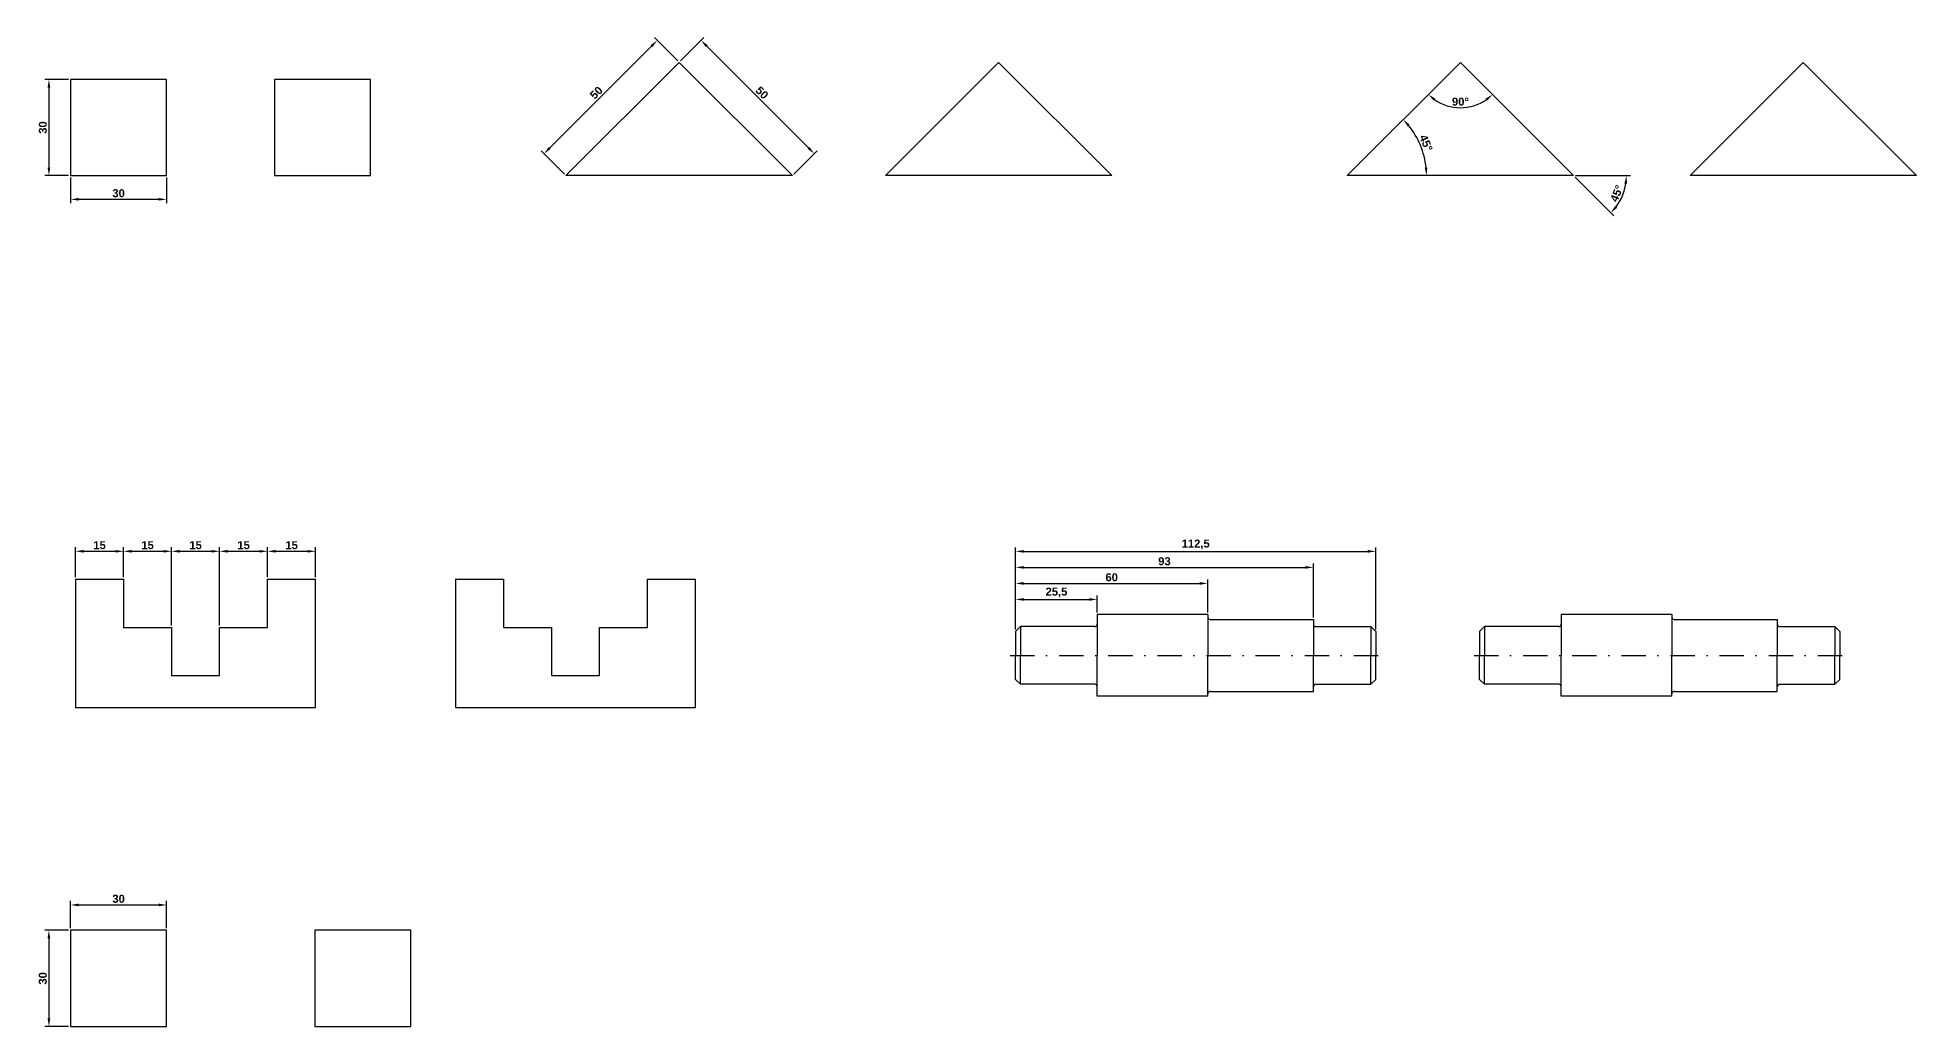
# Model space of a CAD drawing. Header units: millimetres. Extents: x 172 to 1503, y 610 to 919.
# Drawn here: x 172 to 759, y 610 to 919 of the extents above; entities that cross this region are included whole.
import ezdxf

# ---------------------------------------------------------------- set-up
doc = ezdxf.new("R2010")
doc.units = ezdxf.units.MM
doc.header["$LTSCALE"] = 0.3
doc.header["$PDMODE"] = 34
doc.linetypes.add('DASHDOTX2', pattern=[50.8, 25.4, -12.7, 0, -12.7])
doc.layers.add('centro', color=84, linetype='DASHDOTX2')
doc.layers.add('Cotas', color=255, linetype='Continuous')
doc.layers.add('Peça', color=7, linetype='Continuous', lineweight=30)
doc.styles.get("Standard").update_dxf_attribs({"font": ''})
doc.styles.get('Standard').set_extended_font_data('Arial', bold=True)
doc.dimstyles.new('Cotas', dxfattribs={"dimtxt": 2.5, "dimasz": 2.5, "dimexe": 1.25, "dimexo": 0.625, "dimtad": 1, "dimtxsty": 'Standard', "dimcen": 2.5, "dimclrt": 7, "dimadec": 0, "dimazin": 0, "dimtfac": 1, "dimtmove": 0, "dimatfit": 3, "dimfxl": 1, "dimarcsym": 0})

# ---------------------------------------------------------------- blocks, each defined once
blk = doc.blocks.new('*D1')
at = {"layer": 'Cotas', "color": 0, "lineweight": -2, "transparency": 16777216}
for p, q in [((182.81, 874.92), (182.81, 866.89)), ((212.81, 874.92), (212.81, 866.89)), ((185.31, 868.14), (210.31, 868.14))]:
    blk.add_line(p, q, dxfattribs=at)
at = {"layer": 'Cotas', "color": 0, "transparency": 16777216}
for points in [[(185.31, 868.56), (185.31, 867.73), (182.81, 868.14)], [(210.31, 868.56), (210.31, 867.73), (212.81, 868.14)]]:
    blk.add_solid(points, dxfattribs=at)
at = {"layer": 'Defpoints', "color": 0, "transparency": 16777216}
for p in [(182.81, 875.55), (212.81, 875.55), (212.81, 868.14)]:
    blk.add_point(p, dxfattribs=at)
at = {"layer": 'Cotas', "color": 7, "transparency": 16777216, "insert": (197.81, 870.04), "char_height": 2.5, "attachment_point": 5}
blk.add_mtext('30', dxfattribs=at)
blk = doc.blocks.new('*D5')
at = {"layer": 'Cotas', "color": 0, "lineweight": -2, "transparency": 16777216}
for p, q in [((478.02, 733.87), (478.02, 744.47)), ((480.52, 743.22), (501.02, 743.22)), ((503.52, 739.12), (503.52, 744.47))]:
    blk.add_line(p, q, dxfattribs=at)
at = {"layer": 'Cotas', "color": 0, "transparency": 16777216}
for points in [[(480.52, 743.64), (480.52, 742.8), (478.02, 743.22)], [(501.02, 743.64), (501.02, 742.8), (503.52, 743.22)]]:
    blk.add_solid(points, dxfattribs=at)
at = {"layer": 'Defpoints', "color": 0, "transparency": 16777216}
for p in [(503.52, 743.22), (503.52, 738.5), (478.02, 733.25)]:
    blk.add_point(p, dxfattribs=at)
at = {"layer": 'Cotas', "color": 7, "transparency": 16777216, "insert": (490.77, 745.38), "char_height": 2.5, "attachment_point": 5}
blk.add_mtext('25,5', dxfattribs=at)
blk = doc.blocks.new('*D6')
at = {"layer": 'Cotas', "color": 0, "lineweight": -2, "transparency": 16777216}
for p, q in [((478.02, 733.87), (478.02, 749.47)), ((480.52, 748.22), (535.52, 748.22)), ((538.02, 739.12), (538.02, 749.47))]:
    blk.add_line(p, q, dxfattribs=at)
at = {"layer": 'Cotas', "color": 0, "transparency": 16777216}
for points in [[(480.52, 748.64), (480.52, 747.8), (478.02, 748.22)], [(535.52, 748.64), (535.52, 747.8), (538.02, 748.22)]]:
    blk.add_solid(points, dxfattribs=at)
at = {"layer": 'Defpoints', "color": 0, "transparency": 16777216}
for p in [(538.02, 748.22), (538.02, 738.5), (478.02, 733.25)]:
    blk.add_point(p, dxfattribs=at)
at = {"layer": 'Cotas', "color": 7, "transparency": 16777216, "insert": (508.02, 750.12), "char_height": 2.5, "attachment_point": 5}
blk.add_mtext('60', dxfattribs=at)
blk = doc.blocks.new('*D7')
at = {"layer": 'Cotas', "color": 0, "lineweight": -2, "transparency": 16777216}
for p, q in [((478.02, 733.87), (478.02, 754.47)), ((480.52, 753.22), (568.52, 753.22)), ((571.02, 737.62), (571.02, 754.47))]:
    blk.add_line(p, q, dxfattribs=at)
at = {"layer": 'Cotas', "color": 0, "transparency": 16777216}
for points in [[(480.52, 753.64), (480.52, 752.8), (478.02, 753.22)], [(568.52, 753.64), (568.52, 752.8), (571.02, 753.22)]]:
    blk.add_solid(points, dxfattribs=at)
at = {"layer": 'Defpoints', "color": 0, "transparency": 16777216}
for p in [(571.02, 753.22), (571.02, 737), (478.02, 733.25)]:
    blk.add_point(p, dxfattribs=at)
at = {"layer": 'Cotas', "color": 7, "transparency": 16777216, "insert": (524.52, 755.12), "char_height": 2.5, "attachment_point": 5}
blk.add_mtext('93', dxfattribs=at)
blk = doc.blocks.new('*D8')
at = {"layer": 'Cotas', "color": 0, "lineweight": -2, "transparency": 16777216}
for p, q in [((478.02, 733.87), (478.02, 759.47)), ((480.52, 758.22), (588.02, 758.22)), ((590.52, 733.87), (590.52, 759.47))]:
    blk.add_line(p, q, dxfattribs=at)
at = {"layer": 'Cotas', "color": 0, "transparency": 16777216}
for points in [[(480.52, 758.64), (480.52, 757.8), (478.02, 758.22)], [(588.02, 758.64), (588.02, 757.8), (590.52, 758.22)]]:
    blk.add_solid(points, dxfattribs=at)
at = {"layer": 'Defpoints', "color": 0, "transparency": 16777216}
for p in [(590.52, 758.22), (478.02, 733.25), (590.52, 733.25)]:
    blk.add_point(p, dxfattribs=at)
at = {"layer": 'Cotas', "color": 7, "transparency": 16777216, "insert": (534.27, 760.38), "char_height": 2.5, "attachment_point": 5}
blk.add_mtext('112,5', dxfattribs=at)
blk = doc.blocks.new('*D9')
at = {"layer": 'Cotas', "color": 0, "lineweight": -2, "transparency": 16777216}
for p, q in [((182.18, 905.55), (174.79, 905.55)), ((176.04, 903.05), (176.04, 878.05)), ((182.18, 875.55), (174.79, 875.55))]:
    blk.add_line(p, q, dxfattribs=at)
at = {"layer": 'Cotas', "color": 0, "transparency": 16777216}
for points in [[(175.62, 903.05), (176.46, 903.05), (176.04, 905.55)], [(175.62, 878.05), (176.46, 878.05), (176.04, 875.55)]]:
    blk.add_solid(points, dxfattribs=at)
at = {"layer": 'Defpoints', "color": 0, "transparency": 16777216}
for p in [(182.81, 905.55), (176.04, 875.55), (182.81, 875.55)]:
    blk.add_point(p, dxfattribs=at)
at = {"layer": 'Cotas', "color": 7, "transparency": 16777216, "insert": (174.14, 890.55), "char_height": 2.5, "attachment_point": 5, "rotation": 90}
blk.add_mtext('30', dxfattribs=at)
blk = doc.blocks.new('*D10')
at = {"layer": 'Cotas', "color": 0, "lineweight": -2, "transparency": 16777216}
for p, q in [((332.48, 884.17), (364.3, 915.99)), ((372.48, 911.34), (365.18, 918.64)), ((337.12, 875.99), (329.83, 883.28))]:
    blk.add_line(p, q, dxfattribs=at)
at = {"layer": 'Cotas', "color": 0, "transparency": 16777216}
for points in [[(364, 916.28), (364.59, 915.69), (366.07, 917.75)], [(332.18, 884.46), (332.77, 883.87), (330.71, 882.4)]]:
    blk.add_solid(points, dxfattribs=at)
at = {"layer": 'Defpoints', "color": 0, "transparency": 16777216}
for p in [(366.07, 917.75), (372.92, 910.9), (337.56, 875.55)]:
    blk.add_point(p, dxfattribs=at)
at = {"layer": 'Cotas', "color": 7, "transparency": 16777216, "insert": (347.04, 901.42), "char_height": 2.5, "attachment_point": 5, "rotation": 45}
blk.add_mtext('50', dxfattribs=at)
blk = doc.blocks.new('*D11')
at = {"layer": 'Cotas', "color": 0, "lineweight": -2, "transparency": 16777216}
for p, q in [((373.36, 911.34), (380.66, 918.64)), ((381.54, 915.99), (413.36, 884.17)), ((408.72, 875.99), (416.01, 883.28))]:
    blk.add_line(p, q, dxfattribs=at)
at = {"layer": 'Cotas', "color": 0, "transparency": 16777216}
for points in [[(381.83, 916.28), (381.24, 915.69), (379.77, 917.75)], [(413.65, 884.46), (413.06, 883.87), (415.13, 882.4)]]:
    blk.add_solid(points, dxfattribs=at)
at = {"layer": 'Defpoints', "color": 0, "transparency": 16777216}
for p in [(372.92, 910.9), (415.13, 882.4), (408.27, 875.55)]:
    blk.add_point(p, dxfattribs=at)
at = {"layer": 'Cotas', "color": 7, "transparency": 16777216, "insert": (398.79, 901.42), "char_height": 2.5, "attachment_point": 5, "rotation": 315}
blk.add_mtext('50', dxfattribs=at)
blk = doc.blocks.new('*D12')
at = {"layer": 'Cotas', "color": 0, "lineweight": -2, "transparency": 16777216}
blk.add_arc((581.62, 875.55), 24.73, 5.79343, 39.20657, dxfattribs=at)
at = {"layer": 'Cotas', "color": 0, "transparency": 16777216}
for points in [[(600.47, 890.9), (601.09, 891.46), (599.11, 893.04)], [(606.64, 878.06), (605.81, 878.02), (606.35, 875.55)]]:
    blk.add_solid(points, dxfattribs=at)
at = {"layer": 'Defpoints', "color": 0, "transparency": 16777216}
for p in [(616.97, 910.9), (605.51, 881.95), (581.62, 875.55), (581.62, 875.55), (652.33, 875.55)]:
    blk.add_point(p, dxfattribs=at)
at = {"layer": 'Cotas', "color": 7, "transparency": 16777216, "insert": (606.22, 885.74), "char_height": 2.5, "attachment_point": 5, "rotation": 292.5}
blk.add_mtext('45°', dxfattribs=at)
blk = doc.blocks.new('*D13')
at = {"layer": 'Cotas', "color": 0, "lineweight": -2, "transparency": 16777216}
for p, q in [((652.77, 875.1), (664.86, 863.01)), ((652.95, 875.55), (670.05, 875.55))]:
    blk.add_line(p, q, dxfattribs=at)
blk.add_arc((652.33, 875.55), 16.47, 323.70374, 351.29626, dxfattribs=at)
at = {"layer": 'Cotas', "color": 0, "transparency": 16777216}
for points in [[(668.19, 873.08), (669.02, 873.02), (668.8, 875.55)], [(665.92, 865.52), (665.29, 866.07), (663.97, 863.9)]]:
    blk.add_solid(points, dxfattribs=at)
at = {"layer": 'Defpoints', "color": 0, "transparency": 16777216}
for p in [(616.97, 910.9), (581.62, 875.55), (652.33, 875.55), (652.33, 875.55), (666.59, 867.31)]:
    blk.add_point(p, dxfattribs=at)
at = {"layer": 'Cotas', "color": 7, "transparency": 16777216, "insert": (665.79, 869.97), "char_height": 2.5, "attachment_point": 5, "rotation": 67.5}
blk.add_mtext('45°', dxfattribs=at)
blk = doc.blocks.new('*D14')
at = {"layer": 'Cotas', "color": 0, "lineweight": -2, "transparency": 16777216}
blk.add_arc((616.97, 910.9), 14.18, 235.11177, 304.88823, dxfattribs=at)
at = {"layer": 'Cotas', "color": 0, "transparency": 16777216}
for points in [[(608.59, 898.95), (609.13, 899.59), (606.94, 900.87)], [(624.82, 899.59), (625.35, 898.95), (627, 900.87)]]:
    blk.add_solid(points, dxfattribs=at)
at = {"layer": 'Defpoints', "color": 0, "transparency": 16777216}
for p in [(616.97, 910.9), (616.97, 910.9), (613.3, 897.2), (581.62, 875.55), (652.33, 875.55)]:
    blk.add_point(p, dxfattribs=at)
at = {"layer": 'Cotas', "color": 7, "transparency": 16777216, "insert": (616.97, 898.62), "char_height": 2.5, "attachment_point": 5}
blk.add_mtext('90°', dxfattribs=at)
blk = doc.blocks.new('*D16')
at = {"layer": 'Cotas', "color": 0, "lineweight": -2, "transparency": 16777216}
for p, q in [((184.36, 750.12), (184.36, 759.49)), ((186.86, 758.24), (196.86, 758.24)), ((199.36, 750.12), (199.36, 759.49))]:
    blk.add_line(p, q, dxfattribs=at)
at = {"layer": 'Cotas', "color": 0, "transparency": 16777216}
for points in [[(186.86, 758.66), (186.86, 757.83), (184.36, 758.24)], [(196.86, 758.66), (196.86, 757.83), (199.36, 758.24)]]:
    blk.add_solid(points, dxfattribs=at)
at = {"layer": 'Defpoints', "color": 0, "transparency": 16777216}
for p in [(199.36, 758.24), (184.36, 749.5), (199.36, 749.5)]:
    blk.add_point(p, dxfattribs=at)
at = {"layer": 'Cotas', "color": 7, "transparency": 16777216, "insert": (191.86, 760.14), "char_height": 2.5, "attachment_point": 5}
blk.add_mtext('15', dxfattribs=at)
blk = doc.blocks.new('*D17')
at = {"layer": 'Cotas', "color": 0, "lineweight": -2, "transparency": 16777216}
for p, q in [((199.36, 750.12), (199.36, 759.49)), ((201.86, 758.24), (211.86, 758.24)), ((214.36, 735.12), (214.36, 759.49))]:
    blk.add_line(p, q, dxfattribs=at)
at = {"layer": 'Cotas', "color": 0, "transparency": 16777216}
for points in [[(201.86, 758.66), (201.86, 757.83), (199.36, 758.24)], [(211.86, 758.66), (211.86, 757.83), (214.36, 758.24)]]:
    blk.add_solid(points, dxfattribs=at)
at = {"layer": 'Defpoints', "color": 0, "transparency": 16777216}
for p in [(214.36, 758.24), (199.36, 749.5), (214.36, 734.5)]:
    blk.add_point(p, dxfattribs=at)
at = {"layer": 'Cotas', "color": 7, "transparency": 16777216, "insert": (206.86, 760.14), "char_height": 2.5, "attachment_point": 5}
blk.add_mtext('15', dxfattribs=at)
blk = doc.blocks.new('*D18')
at = {"layer": 'Cotas', "color": 0, "lineweight": -2, "transparency": 16777216}
for p, q in [((214.36, 735.12), (214.36, 759.49)), ((216.86, 758.24), (226.86, 758.24)), ((229.36, 735.12), (229.36, 759.49))]:
    blk.add_line(p, q, dxfattribs=at)
at = {"layer": 'Cotas', "color": 0, "transparency": 16777216}
for points in [[(216.86, 758.66), (216.86, 757.83), (214.36, 758.24)], [(226.86, 758.66), (226.86, 757.83), (229.36, 758.24)]]:
    blk.add_solid(points, dxfattribs=at)
at = {"layer": 'Defpoints', "color": 0, "transparency": 16777216}
for p in [(229.36, 758.24), (214.36, 734.5), (229.36, 734.5)]:
    blk.add_point(p, dxfattribs=at)
at = {"layer": 'Cotas', "color": 7, "transparency": 16777216, "insert": (221.86, 760.14), "char_height": 2.5, "attachment_point": 5}
blk.add_mtext('15', dxfattribs=at)
blk = doc.blocks.new('*D19')
at = {"layer": 'Cotas', "color": 0, "lineweight": -2, "transparency": 16777216}
for p, q in [((229.36, 735.12), (229.36, 759.49)), ((231.86, 758.24), (241.86, 758.24)), ((244.36, 750.12), (244.36, 759.49))]:
    blk.add_line(p, q, dxfattribs=at)
at = {"layer": 'Cotas', "color": 0, "transparency": 16777216}
for points in [[(231.86, 758.66), (231.86, 757.83), (229.36, 758.24)], [(241.86, 758.66), (241.86, 757.83), (244.36, 758.24)]]:
    blk.add_solid(points, dxfattribs=at)
at = {"layer": 'Defpoints', "color": 0, "transparency": 16777216}
for p in [(244.36, 758.24), (244.36, 749.5), (229.36, 734.5)]:
    blk.add_point(p, dxfattribs=at)
at = {"layer": 'Cotas', "color": 7, "transparency": 16777216, "insert": (236.86, 760.14), "char_height": 2.5, "attachment_point": 5}
blk.add_mtext('15', dxfattribs=at)
blk = doc.blocks.new('*D20')
at = {"layer": 'Cotas', "color": 0, "lineweight": -2, "transparency": 16777216}
for p, q in [((244.36, 750.12), (244.36, 759.49)), ((246.86, 758.24), (256.86, 758.24)), ((259.36, 750.12), (259.36, 759.49))]:
    blk.add_line(p, q, dxfattribs=at)
at = {"layer": 'Cotas', "color": 0, "transparency": 16777216}
for points in [[(246.86, 758.66), (246.86, 757.83), (244.36, 758.24)], [(256.86, 758.66), (256.86, 757.83), (259.36, 758.24)]]:
    blk.add_solid(points, dxfattribs=at)
at = {"layer": 'Defpoints', "color": 0, "transparency": 16777216}
for p in [(259.36, 758.24), (244.36, 749.5), (259.36, 749.5)]:
    blk.add_point(p, dxfattribs=at)
at = {"layer": 'Cotas', "color": 7, "transparency": 16777216, "insert": (251.86, 760.14), "char_height": 2.5, "attachment_point": 5}
blk.add_mtext('15', dxfattribs=at)
blk = doc.blocks.new('*D43')
at = {"layer": 'Cotas', "color": 0, "lineweight": -2, "transparency": 16777216}
for p, q in [((182.18, 639.9), (174.79, 639.9)), ((176.04, 637.4), (176.04, 612.4)), ((182.18, 609.9), (174.79, 609.9))]:
    blk.add_line(p, q, dxfattribs=at)
at = {"layer": 'Cotas', "color": 0, "transparency": 16777216}
for points in [[(175.62, 637.4), (176.46, 637.4), (176.04, 639.9)], [(175.62, 612.4), (176.46, 612.4), (176.04, 609.9)]]:
    blk.add_solid(points, dxfattribs=at)
at = {"layer": 'Defpoints', "color": 0, "transparency": 16777216}
for p in [(182.81, 639.9), (176.04, 609.9), (182.81, 609.9)]:
    blk.add_point(p, dxfattribs=at)
at = {"layer": 'Cotas', "color": 7, "transparency": 16777216, "insert": (174.14, 624.9), "char_height": 2.5, "attachment_point": 5, "rotation": 90}
blk.add_mtext('30', dxfattribs=at)
blk = doc.blocks.new('*D44')
at = {"layer": 'Defpoints', "color": 0, "transparency": 16777216}
for p in [(212.81, 647.83), (182.81, 639.9), (212.81, 639.9)]:
    blk.add_point(p, dxfattribs=at)
at = {"layer": 'Peça', "color": 0, "lineweight": -2, "transparency": 16777216}
for p, q in [((182.81, 640.53), (182.81, 649.08)), ((185.31, 647.83), (210.31, 647.83)), ((212.81, 640.53), (212.81, 649.08))]:
    blk.add_line(p, q, dxfattribs=at)
at = {"layer": 'Peça', "color": 0, "transparency": 16777216}
for points in [[(185.31, 648.24), (185.31, 647.41), (182.81, 647.83)], [(210.31, 648.24), (210.31, 647.41), (212.81, 647.83)]]:
    blk.add_solid(points, dxfattribs=at)
at = {"layer": 'Peça', "color": 7, "transparency": 16777216, "insert": (197.81, 649.73), "char_height": 2.5, "attachment_point": 5}
blk.add_mtext('30', dxfattribs=at)

msp = doc.modelspace()

# ---------------------------------------------------------------- linework, layer by layer
at = {"layer": 'centro'}
for p, q in [((476.283, 725.746), (593.105, 725.746)), ((621.214, 725.746), (738.036, 725.746))]:
    msp.add_line(p, q, dxfattribs=at)
at = {"layer": 'Peça'}
for p, q in [((337.564, 875.546), (372.919, 910.901)), ((372.919, 910.901), (408.274, 875.546)), ((437.32, 875.546), (472.675, 910.901)), ((472.675, 910.901), (508.03, 875.546)), ((581.615, 875.546), (616.971, 910.901)), ((616.971, 910.901), (652.326, 875.546)), ((688.698, 875.546), (724.053, 910.901)), ((724.053, 910.901), (759.409, 875.546)), ((408.274, 875.546), (337.564, 875.546)), ((508.03, 875.546), (437.32, 875.546)), ((652.326, 875.546), (581.615, 875.546)), ((759.409, 875.546), (688.698, 875.546)), ((184.362, 749.496), (184.362, 709.496)), ((184.362, 749.496), (199.362, 749.496)), ((199.362, 749.496), (199.362, 734.496)), ((244.362, 734.496), (244.362, 749.496)), ((244.362, 749.496), (259.362, 749.496)), ((259.362, 709.496), (259.362, 749.496)), ((303.031, 749.496), (303.031, 709.496)), ((303.031, 749.496), (318.031, 749.496)), ((318.031, 749.496), (318.031, 734.496)), ((363.031, 734.496), (363.031, 749.496)), ((363.031, 749.496), (378.031, 749.496)), ((378.031, 709.496), (378.031, 749.496)), ((199.362, 734.496), (214.362, 734.496)), ((214.362, 734.496), (214.362, 719.496)), ((229.362, 719.496), (229.362, 734.496)), ((229.362, 734.496), (244.362, 734.496)), ((318.031, 734.496), (333.031, 734.496)), ((333.031, 734.496), (333.031, 719.496)), ((348.031, 719.496), (348.031, 734.496)), ((348.031, 734.496), (363.031, 734.496)), ((479.524, 734.746), (479.524, 725.746)), ((538.024, 738.496), (503.524, 738.496)), ((538.774, 736.996), (571.024, 736.996)), ((589.024, 734.746), (589.024, 725.746)), ((624.455, 734.746), (624.455, 725.746)), ((682.955, 738.496), (648.455, 738.496)), ((683.705, 736.996), (715.955, 736.996)), ((733.955, 734.746), (733.955, 725.746)), ((479.524, 716.746), (479.524, 725.746)), ((589.024, 716.746), (589.024, 725.746)), ((624.455, 716.746), (624.455, 725.746)), ((733.955, 716.746), (733.955, 725.746)), ((214.362, 719.496), (229.362, 719.496)), ((333.031, 719.496), (348.031, 719.496)), ((538.024, 712.996), (503.524, 712.996)), ((538.774, 714.496), (571.024, 714.496)), ((682.955, 712.996), (648.455, 712.996)), ((683.705, 714.496), (715.955, 714.496)), ((184.362, 709.496), (259.362, 709.496)), ((303.031, 709.496), (378.031, 709.496))]:
    msp.add_line(p, q, dxfattribs=at)
for points in [[(182.806, 875.546), (212.806, 875.546), (212.806, 905.546), (182.806, 905.546)], [(246.508, 875.546), (276.508, 875.546), (276.508, 905.546), (246.508, 905.546)], [(182.806, 609.904), (212.806, 609.904), (212.806, 639.904), (182.806, 639.904)], [(259.068, 609.904), (289.068, 609.904), (289.068, 639.904), (259.068, 639.904)]]:
    msp.add_lwpolyline(points, close=True, dxfattribs=at)
for points in [[(502.774, 734.746), (479.524, 734.746), (478.024, 733.246), (478.024, 725.746)], [(503.524, 738.496), (503.524, 725.746)], [(538.024, 738.496), (538.024, 725.746)], [(571.024, 736.996), (571.024, 725.746)], [(571.774, 734.746), (589.024, 734.746), (590.524, 733.246), (590.524, 725.746)], [(647.705, 734.746), (624.455, 734.746), (622.955, 733.246), (622.955, 725.746)], [(648.455, 738.496), (648.455, 725.746)], [(682.955, 738.496), (682.955, 725.746)], [(715.955, 736.996), (715.955, 725.746)], [(716.705, 734.746), (733.955, 734.746), (735.455, 733.246), (735.455, 725.746)], [(502.774, 716.746), (479.524, 716.746), (478.024, 718.246), (478.024, 725.746)], [(503.524, 712.996), (503.524, 725.746)], [(538.024, 712.996), (538.024, 725.746)], [(571.024, 714.496), (571.024, 725.746)], [(571.774, 716.746), (589.024, 716.746), (590.524, 718.246), (590.524, 725.746)], [(647.705, 716.746), (624.455, 716.746), (622.955, 718.246), (622.955, 725.746)], [(648.455, 712.996), (648.455, 725.746)], [(682.955, 712.996), (682.955, 725.746)], [(715.955, 714.496), (715.955, 725.746)], [(716.705, 716.746), (733.955, 716.746), (735.455, 718.246), (735.455, 725.746)]]:
    msp.add_lwpolyline(points, dxfattribs=at)
for centre, start, end in [((502.774, 735.496), 270, 0), ((538.774, 737.746), 180, 270), ((571.774, 735.496), 180, 270), ((647.705, 735.496), 270, 0), ((683.705, 737.746), 180, 270), ((716.705, 735.496), 180, 270), ((502.774, 715.996), 0, 90), ((571.774, 715.996), 90, 180), ((647.705, 715.996), 0, 90), ((716.705, 715.996), 90, 180), ((538.774, 713.746), 90, 180), ((683.705, 713.746), 90, 180)]:
    msp.add_arc(centre, 0.75, start, end, dxfattribs=at)

# ---------------------------------------------------------------- dimensions: what is measured, and where the dimension line sits
at = {"layer": 'Cotas'}
for p1, p2, picture, middle in [((337.564, 875.546), (372.919, 910.901), '*D10', (347.044, 901.421)), ((372.919, 910.901), (408.274, 875.546), '*D11', (398.794, 901.42))]:
    dim = msp.add_aligned_dim(p1=p1, p2=p2, distance=9.691, dimstyle='Cotas', dxfattribs=at)
    dim.commit()
    dim.dimension.update_dxf_attribs({"geometry": picture, "text_midpoint": middle})
for base, line1, line2, picture, middle in [((605.508, 881.947), ((652.326, 875.546), (581.615, 875.546)), ((581.615, 875.546), (616.971, 910.901)), '*D12', (606.224, 885.739)), ((666.592, 867.309), ((652.326, 875.546), (581.615, 875.546)), ((616.971, 910.901), (652.326, 875.546)), '*D13', (665.789, 869.969)), ((613.3, 897.2), ((581.615, 875.546), (616.971, 910.901)), ((616.971, 910.901), (652.326, 875.546)), '*D14', (616.971, 898.619))]:
    dim = msp.add_angular_dim_2l(base=base, line1=line1, line2=line2, dimstyle='Cotas', dxfattribs=at)
    dim.commit()
    dim.dimension.update_dxf_attribs({"geometry": picture, "text_midpoint": middle})
for base, p1, p2, picture, middle in [((176.041, 875.546), (182.806, 905.546), (182.806, 875.546), '*D9', (174.14, 890.546)), ((176.041, 609.904), (182.806, 639.904), (182.806, 609.904), '*D43', (174.14, 624.904))]:
    dim = msp.add_linear_dim(base=base, p1=p1, p2=p2, angle=90, dimstyle='Cotas', dxfattribs=at)
    dim.commit()
    dim.dimension.update_dxf_attribs({"geometry": picture, "text_midpoint": middle})
for base, p1, p2, picture, middle in [((212.806, 868.142), (182.806, 875.546), (212.806, 875.546), '*D1', (197.806, 870.044)), ((199.362, 758.242), (184.362, 749.496), (199.362, 749.496), '*D16', (191.862, 760.144)), ((590.524, 758.222), (478.024, 733.246), (590.524, 733.246), '*D8', (534.274, 760.38)), ((571.024, 753.222), (478.024, 733.246), (571.024, 736.996), '*D7', (524.524, 755.124)), ((538.024, 748.222), (478.024, 733.246), (538.024, 738.496), '*D6', (508.024, 750.123)), ((503.524, 743.222), (478.024, 733.246), (503.524, 738.496), '*D5', (490.774, 745.38))]:
    dim = msp.add_linear_dim(base=base, p1=p1, p2=p2, dimstyle='Cotas', dxfattribs=at)
    dim.commit()
    dim.dimension.update_dxf_attribs({"geometry": picture, "text_midpoint": middle})
for base, p1, p2, picture, middle in [((214.362, 758.242), (199.362, 749.496), (214.362, 734.496), '*D17', (206.862, 760.144)), ((229.362, 758.242), (214.362, 734.496), (229.362, 734.496), '*D18', (221.862, 760.144)), ((244.362, 758.242), (229.362, 734.496), (244.362, 749.496), '*D19', (236.862, 760.144)), ((259.362, 758.242), (244.362, 749.496), (259.362, 749.496), '*D20', (251.862, 760.144))]:
    dim = msp.add_linear_dim(base=base, p1=p1, p2=p2, dimstyle='Cotas', override={"dimtmove": 1}, dxfattribs=at)
    dim.commit()
    dim.dimension.update_dxf_attribs({"geometry": picture, "text_midpoint": middle})
at = {"layer": 'Peça'}
dim = msp.add_linear_dim(base=(212.806, 647.827), p1=(182.806, 639.904), p2=(212.806, 639.904), dimstyle='Cotas', dxfattribs=at)
dim.commit()
dim.dimension.update_dxf_attribs({"geometry": '*D44', "text_midpoint": (197.806, 649.728)})

doc.saveas('drawing.dxf')
